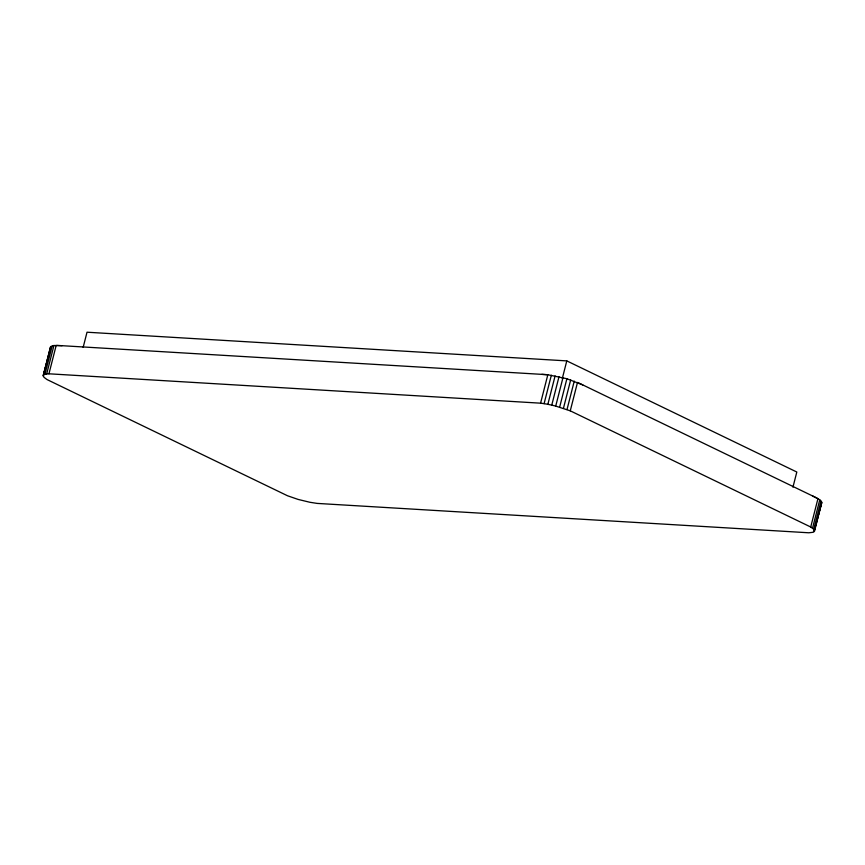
<?xml version="1.0" encoding="UTF-8"?>
<svg xmlns="http://www.w3.org/2000/svg" width="865" height="865" viewBox="0 0 865 865"><rect width="100%" height="100%" fill="white"/><g stroke="black" fill="none" stroke-linecap="round" stroke-linejoin="round"><path stroke-width="1.3" d="M812.83 496.078L819.782 499.775L821.75 502.695L814.506 531.121L812.786 532.321L808.807 532.786L317.174 503.408L309.897 502.273L298.111 499.419L287.494 495.753L47.034 379.562L43.964 377.281L43.25 375.464L50.494 347.038L53.933 345.503L62.064 345.697M43.304 376.307L50.494 347.038M43.25 375.464L51.057 346.346M43.812 374.772L44.969 374.264L52.214 345.838M44.969 374.264L46.688 373.929L53.933 345.503M46.688 373.929L48.948 373.799L56.193 345.373M83.159 347.373L87.019 332.214L566.791 360.889L796.816 472.031L792.946 487.19M48.948 373.799L540.571 403.177L547.826 374.75L566.889 378.729L582.794 384.925M540.571 403.177L544.096 403.652L551.34 375.226M544.096 403.652L547.859 404.312L555.103 375.886M547.859 404.312L551.762 405.123L559.006 376.697M562.282 378.578L566.791 360.889M814.506 531.121L813.792 529.293L810.721 527.012L570.262 410.832L555.719 406.085L562.974 377.659M559.644 407.156L566.889 378.729M563.439 408.323L570.684 379.897M567.008 409.556L574.252 381.141M570.262 410.832L577.506 382.406M810.721 527.012L817.966 498.586M812.538 528.201L819.782 499.775M813.792 529.293L821.036 500.867M813.943 531.813L821.75 502.695M814.452 530.277L821.696 501.851M541.825 374.361L547.826 374.75M56.96 345.394L546.918 374.664M551.762 405.123L555.719 406.085M578.317 382.762L817.306 498.24"/></g></svg>
